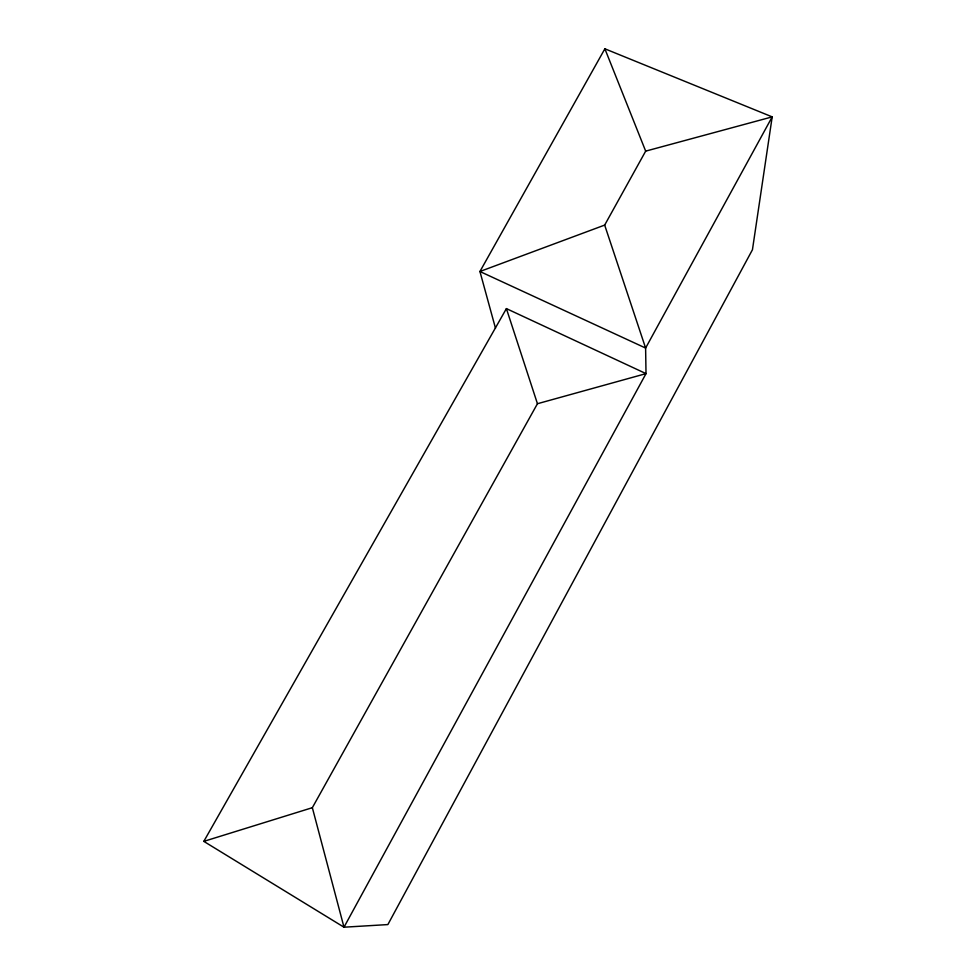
<?xml version="1.0" encoding="UTF-8"?>
<svg xmlns="http://www.w3.org/2000/svg" width="976" height="976" viewBox="0 0 976 976"><rect width="100%" height="100%" fill="white"/><g stroke="black" fill="none" stroke-linecap="round" stroke-linejoin="round"><path stroke-width="1.46" d="M604.669 225.09L645.673 151.134L772.187 116.876L752.447 249.746L387.875 924.577L343.991 927.2L203.813 841.373L506.398 308.611L646.014 373.625L343.991 927.2L312.344 807.689L537.447 403.722L646.014 373.625L645.612 348.054L604.669 225.09L479.936 271.499L495.491 328.217M604.876 48.8L479.936 271.499L645.612 348.054L772.187 116.876L604.876 48.8L645.673 151.134M203.813 841.373L312.344 807.689M506.398 308.611L537.447 403.722"/></g></svg>
